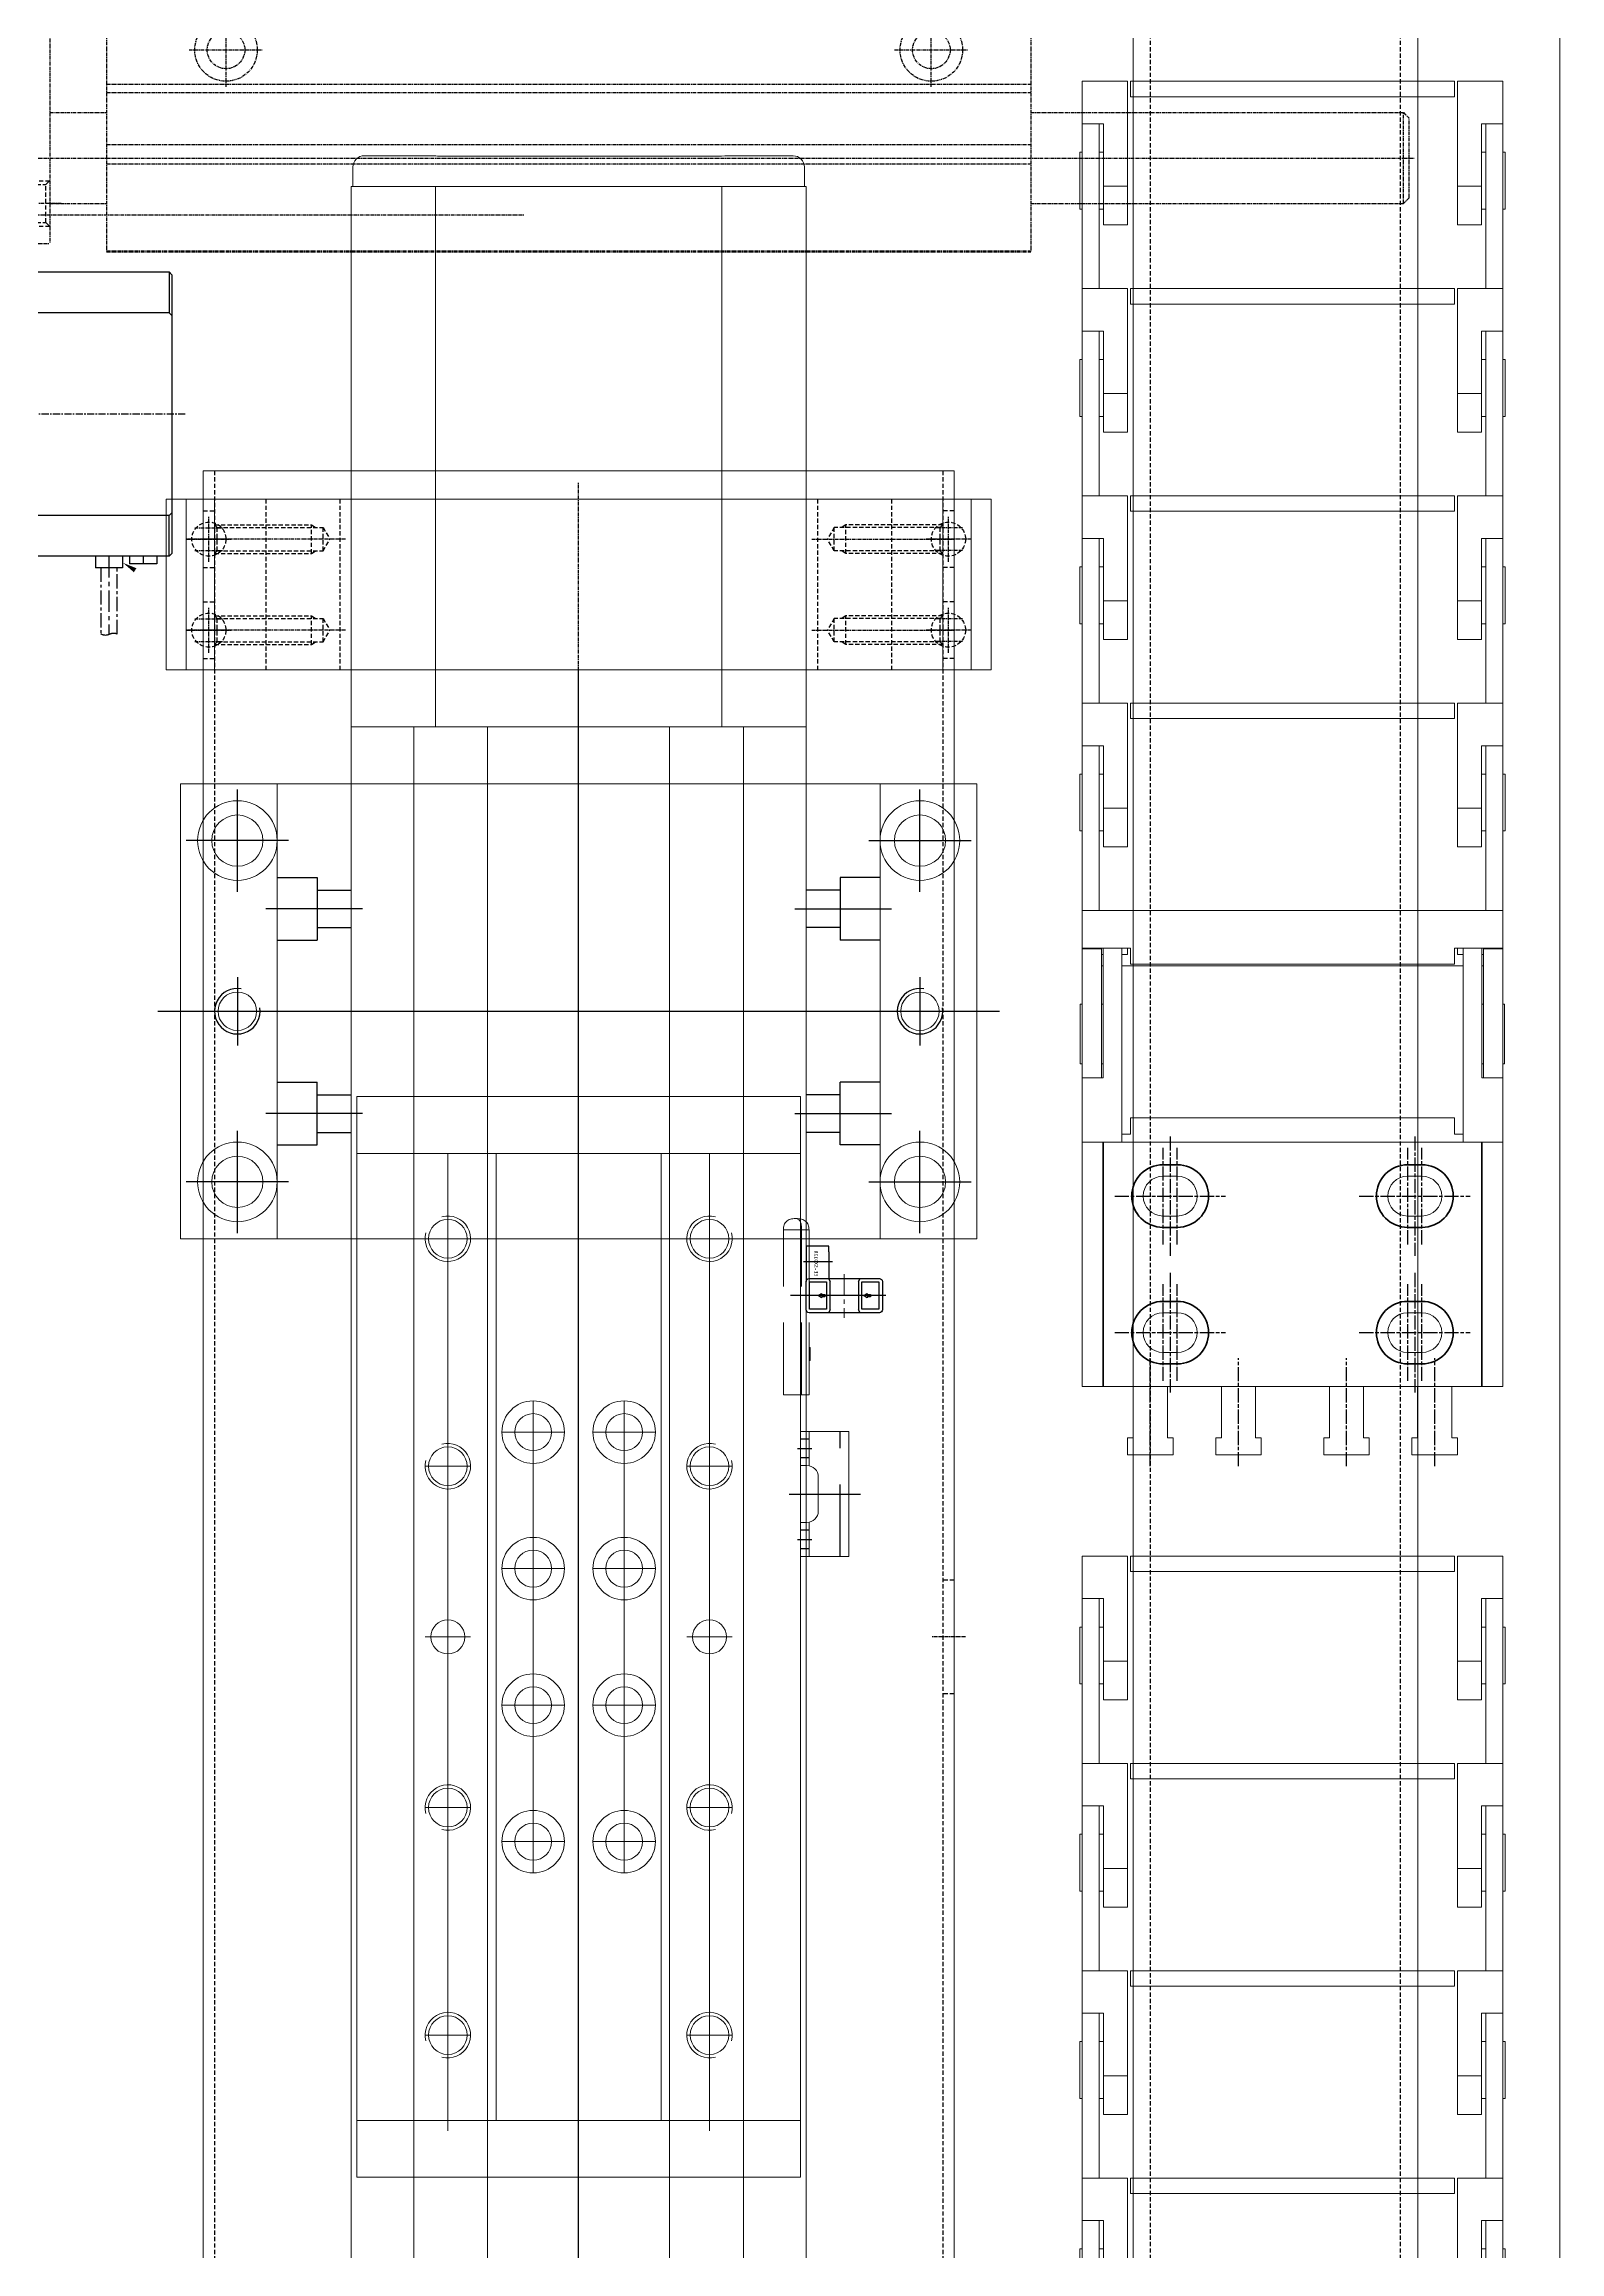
# Model space of a CAD drawing. Header units: millimetres. Extents: x -32759 to 129432, y 390 to 54305.
# Drawn here: x 18475.9 to 18742.4, y 25365 to 25753.2 of the extents above; entities that cross this region are included whole.
import ezdxf

# ---------------------------------------------------------------- set-up
doc = ezdxf.new("R2010")
doc.units = ezdxf.units.MM
for name, pattern in [('CENTER', [2, 1.25, -0.25, 0.25, -0.25]), ('CHAIN', [0.3543, 0.2362, -0.0295, 0.0591, -0.0295]), ('DASHED', [19.05, 12.7, -6.35]), ('HIDDEN', [0.375, 0.25, -0.125])]:
    doc.linetypes.add(name, pattern=pattern)
for name, color, linetype in [('01-CENTER', 1, 'CENTER'), ('1', 20, 'Continuous'), ('2', 2, 'DASHED'), ('4', 102, 'Continuous'), ('CENTER', 1, 'CENTER'), ('CL', 1, 'CENTER'), ('CONTINUOUS', 7, 'Continuous'), ('DIM', 2, 'Continuous'), ('HL', 2, 'HIDDEN')]:
    doc.layers.add(name, color=color, linetype=linetype)
for name, color, linetype, lineweight in [('_BODY', 7, 'Continuous', 13), ('Z_OM_CENTER', 4, 'CENTER', 13), ('Z_OM_OUTLINE', 7, 'Continuous', 30)]:
    doc.layers.add(name, color=color, linetype=linetype, lineweight=lineweight)
doc.styles.add('STYLE1', font='')
doc.styles.get('STYLE1').set_extended_font_data('DotumChe')

# ---------------------------------------------------------------- blocks, each defined once
blk = doc.blocks.new('A$C3030005A')
for p, q in [((0, 74.3), (0, 72.55)), ((0, 74.3), (6.59, 74.3)), ((6.69, 74.3), (6.59, 74.3)), ((6.59, 72.55), (6.59, 74.3)), ((6.69, 74.3), (21.69, 74.3)), ((6.69, 70.9), (6.69, 74.3)), ((16.44, 74.6), (26.94, 74.6)), ((16.44, 74.6), (16.44, 74.3)), ((29.39, 74.3), (21.69, 74.3)), ((26.94, 74.6), (26.94, 74.3)), ((40.69, 74.3), (29.39, 74.3)), ((29.39, 74.3), (29.39, 70.6)), ((83.69, 74.3), (40.69, 74.3)), ((40.69, 74.3), (40.69, 0.3)), ((83.69, 0.3), (83.69, 74.3)), ((0, 2.05), (0, 72.55)), ((6.59, 72.55), (6.59, 65.8)), ((6.59, 70.9), (6.69, 70.9)), ((6.59, 70.6), (21.69, 70.6)), ((21.69, 70.9), (6.69, 70.9)), ((7.69, 70.6), (7.69, 70.9)), ((9.69, 70.6), (9.69, 70.9)), ((16.44, 70.9), (16.44, 70.6)), ((21.69, 70.9), (29.39, 70.9)), ((29.39, 70.6), (21.69, 70.6)), ((26.94, 70.9), (26.94, 70.6)), ((21.69, 67.3), (6.59, 67.3)), ((6.59, 66.3), (7.69, 66.3)), ((7.69, 66.3), (7.69, 67.3)), ((9.69, 7.3), (9.69, 67.3)), ((21.69, 67.3), (40.69, 67.3)), ((39.29, 67.3), (39.29, 65.8)), ((92.69, 66.3), (92.69, 65.3)), ((95.69, 66.3), (92.69, 66.3)), ((95.69, 58.3), (95.69, 66.3)), ((6.59, 65.8), (9.44, 65.8)), ((9.44, 65.8), (9.44, 8.8)), ((39.29, 65.8), (36.44, 65.8)), ((36.44, 65.8), (36.44, 8.8)), ((92.69, 65.3), (83.69, 65.3)), ((46.69, 57.55), (46.69, 60.05)), ((53.69, 60.05), (53.69, 57.55)), ((70.69, 57.55), (70.69, 60.05)), ((77.69, 60.05), (77.69, 57.55)), ((83.69, 59.3), (92.69, 59.3)), ((92.69, 59.3), (92.69, 58.3)), ((92.69, 58.3), (95.69, 58.3)), ((92.69, 50.8), (92.69, 49.8)), ((95.69, 50.8), (92.69, 50.8)), ((95.69, 42.8), (95.69, 50.8)), ((92.69, 49.8), (83.69, 49.8)), ((83.69, 43.8), (92.69, 43.8)), ((92.69, 43.8), (92.69, 42.8)), ((92.69, 42.8), (95.69, 42.8)), ((92.69, 31.8), (92.69, 30.8)), ((95.69, 31.8), (92.69, 31.8)), ((95.69, 23.8), (95.69, 31.8)), ((92.69, 30.8), (83.69, 30.8)), ((83.69, 24.8), (92.69, 24.8)), ((92.69, 24.8), (92.69, 23.8)), ((92.69, 23.8), (95.69, 23.8)), ((46.69, 14.55), (46.69, 17.05)), ((53.69, 17.05), (53.69, 14.55)), ((70.69, 14.55), (70.69, 17.05)), ((77.69, 17.05), (77.69, 14.55)), ((92.69, 16.3), (92.69, 15.3)), ((95.69, 16.3), (92.69, 16.3)), ((95.69, 8.3), (95.69, 16.3)), ((92.69, 15.3), (83.69, 15.3)), ((6.59, 8.8), (9.44, 8.8)), ((6.59, 2.05), (6.59, 8.8)), ((6.59, 8.3), (7.69, 8.3)), ((7.69, 8.3), (7.69, 7.3)), ((39.29, 8.8), (36.44, 8.8)), ((39.29, 7.3), (39.29, 8.8)), ((83.69, 9.3), (92.69, 9.3)), ((92.69, 9.3), (92.69, 8.3)), ((92.69, 8.3), (95.69, 8.3)), ((21.69, 7.3), (6.59, 7.3)), ((21.69, 4), (6.59, 4)), ((7.69, 4), (7.69, 3.7)), ((9.69, 3.7), (9.69, 4)), ((16.44, 4), (16.44, 3.7)), ((21.69, 7.3), (40.69, 7.3)), ((21.69, 4), (29.39, 4)), ((26.94, 4), (26.94, 3.7)), ((29.39, 4), (29.39, 0.3)), ((0, 2.05), (0, 0.3)), ((0, 0.3), (6.59, 0.3)), ((6.59, 3.7), (6.69, 3.7)), ((6.59, 2.05), (6.59, 0.3)), ((6.69, 0.3), (6.59, 0.3)), ((6.69, 3.7), (6.69, 0.3)), ((21.69, 3.7), (6.69, 3.7)), ((6.69, 0.3), (21.69, 0.3)), ((16.44, 0.3), (16.44, 0)), ((21.69, 3.7), (29.39, 3.7)), ((29.39, 0.3), (21.69, 0.3)), ((26.94, 0.3), (26.94, 0)), ((40.69, 0.3), (29.39, 0.3)), ((83.69, 0.3), (40.69, 0.3)), ((16.44, 0), (26.94, 0))]:
    blk.add_line(p, q)
at = {"lineweight": 50}
for p, q in [((40.69, 70.6), (83.69, 70.6)), ((44.69, 60.05), (44.69, 57.55)), ((55.69, 57.55), (55.69, 60.05)), ((68.69, 60.05), (68.69, 57.55)), ((79.69, 57.55), (79.69, 60.05)), ((44.69, 17.05), (44.69, 14.55)), ((55.69, 14.55), (55.69, 17.05)), ((68.69, 17.05), (68.69, 14.55)), ((79.69, 14.55), (79.69, 17.05)), ((40.69, 4), (83.69, 4))]:
    blk.add_line(p, q, dxfattribs=at)
for centre, start, end in [((50.19, 60.05), 0, 180), ((74.19, 60.05), 0, 180), ((50.19, 57.55), 180, 0), ((74.19, 57.55), 180, 0), ((50.19, 17.05), 0, 180), ((74.19, 17.05), 0, 180), ((50.19, 14.55), 180, 0), ((74.19, 14.55), 180, 0)]:
    blk.add_arc(centre, 5.5, start, end, dxfattribs=at)
for centre, start, end in [((50.19, 60.05), 0, 180), ((74.19, 60.05), 0, 180), ((50.19, 57.55), 180, 0), ((74.19, 57.55), 180, 0), ((50.19, 17.05), 0, 180), ((74.19, 17.05), 0, 180), ((50.19, 14.55), 180, 0), ((74.19, 14.55), 180, 0)]:
    blk.add_arc(centre, 3.5, start, end)
at = {"layer": '01-CENTER', "linetype": 'CHAIN', "ltscale": 10.556371}
for p, q in [((50.19, 68.55), (50.19, 49.05)), ((74.19, 68.55), (74.19, 49.05)), ((97.69, 62.3), (78.69, 62.3)), ((39.69, 58.8), (60.69, 58.8)), ((58.69, 60.05), (41.69, 60.05)), ((63.69, 58.8), (84.69, 58.8)), ((82.69, 60.05), (65.69, 60.05)), ((58.69, 57.55), (41.69, 57.55)), ((82.69, 57.55), (65.69, 57.55)), ((97.69, 46.8), (78.69, 46.8)), ((97.69, 27.8), (78.69, 27.8)), ((50.19, 25.55), (50.19, 6.05)), ((74.19, 25.55), (74.19, 6.05)), ((39.69, 15.8), (60.69, 15.8)), ((58.69, 17.05), (41.69, 17.05)), ((63.69, 15.8), (84.69, 15.8)), ((82.69, 17.05), (65.69, 17.05)), ((58.69, 14.55), (41.69, 14.55)), ((82.69, 14.55), (65.69, 14.55)), ((97.69, 12.3), (78.69, 12.3))]:
    blk.add_line(p, q, dxfattribs=at)
blk = doc.blocks.new('A$C5B6D2EAE')
for p, q in [((0, 66.4), (0, 74.4)), ((7.45, 74.4), (0, 74.4)), ((7.45, 70.6), (7.45, 74.4)), ((7.45, 74.4), (17.45, 74.4)), ((12.45, 74.8), (22.45, 74.8)), ((12.45, 74.4), (12.45, 74.8)), ((36.45, 74.4), (17.45, 74.4)), ((22.45, 74.4), (22.45, 74.8)), ((17.45, 71.4), (7.45, 71.4)), ((17.45, 70.6), (7.45, 70.6)), ((12.45, 70.6), (12.45, 71.4)), ((17.45, 71.4), (36.45, 71.4)), ((17.45, 70.6), (18.45, 70.6)), ((25.24, 70.6), (18.45, 70.6)), ((18.45, 66.4), (18.45, 70.6)), ((22.45, 70.6), (22.45, 71.4)), ((25.24, 70.6), (25.24, 66.4)), ((0, 66.4), (17.45, 66.4)), ((18.45, 66.4), (17.45, 66.4)), ((18.45, 66.4), (25.24, 66.4)), ((0, 8.9), (0, 65.9)), ((2.7, 65.9), (0, 65.9)), ((2.7, 8.9), (2.7, 65.9)), ((2.7, 8.9), (0, 8.9)), ((0, 0.4), (0, 8.4)), ((0, 8.4), (17.45, 8.4)), ((18.45, 8.4), (17.45, 8.4)), ((18.45, 8.4), (25.24, 8.4)), ((18.45, 8.4), (18.45, 4.2)), ((25.24, 4.2), (25.24, 8.4)), ((17.45, 4.2), (7.45, 4.2)), ((7.45, 4.2), (7.45, 0.4)), ((12.45, 3.4), (12.45, 4.2)), ((17.45, 4.2), (18.45, 4.2)), ((25.24, 4.2), (18.45, 4.2)), ((22.45, 3.4), (22.45, 4.2)), ((7.45, 0.4), (0, 0.4)), ((17.45, 3.4), (7.45, 3.4)), ((7.45, 0.4), (17.45, 0.4)), ((12.45, 0), (12.45, 0.4)), ((12.45, 0), (22.45, 0)), ((17.45, 3.4), (36.45, 3.4)), ((36.45, 0.4), (17.45, 0.4)), ((22.45, 0), (22.45, 0.4))]:
    blk.add_line(p, q)
blk = doc.blocks.new('98re4t')
at = {"ltscale": 0.5, "xscale": -1}
for name, p in [('A$C5B6D2EAE', (315496.61, 11013.79)), ('A$C5B6D2EAE', (315533.06, 11013.79)), ('A$C5B6D2EAE', (315569.51, 11013.79)), ('A$C5B6D2EAE', (315605.95, 11013.79)), ('A$C3030005A', (315719.45, 11013.89)), ('A$C5B6D2EAE', (315755.9, 11013.79)), ('A$C5B6D2EAE', (315792.35, 11013.79)), ('A$C5B6D2EAE', (315828.8, 11013.79)), ('A$C5B6D2EAE', (315865.25, 11013.79))]:
    blk.add_blockref(name, p, dxfattribs=at)
blk = doc.blocks.new('EE-SX912R-U')
at = {"layer": '1', "color": 2, "ltscale": 3}
blk.add_line((14, 0), (-2.78, 0), dxfattribs=at)
at = {"layer": '1', "color": 2}
blk.add_line((-0.48, -6), (4.62, -6), dxfattribs=at)
at = {"layer": 'Z_OM_CENTER', "color": 2, "ltscale": 3}
blk.add_line((6.7, -3.8), (6.7, 3.9), dxfattribs=at)
at = {"layer": 'Z_OM_OUTLINE', "color": 2}
for p, q in [((0, 2.5), (0, -2.5)), ((12.9, 3), (0.5, 3)), ((0.6, 2.4), (0.6, -2.4)), ((3.6, 2.4), (0.6, 2.4)), ((2.7, 0.4), (2.1, 0)), ((2.1, 0), (2.7, -0.4)), ((2.7, 0.2), (2.7, 0.4)), ((3.3, 0.2), (2.7, 0.2)), ((3.3, -0.2), (3.3, 0.2)), ((3.6, -2.4), (3.6, 2.4)), ((4.2, 2.5), (3.9, 3)), ((4.2, 2.5), (4.2, -2.5)), ((9.5, 3), (9.2, 2.5)), ((9.2, -2.5), (9.2, 2.5)), ((9.8, 2.4), (9.8, -2.4)), ((12.8, 2.4), (9.8, 2.4)), ((10.7, 0.4), (10.1, 0)), ((10.1, 0), (10.7, -0.4)), ((10.7, 0.2), (10.7, 0.4)), ((11.3, 0.2), (10.7, 0.2)), ((11.3, -0.2), (11.3, 0.2)), ((12.8, -2.4), (12.8, 2.4)), ((13.4, -2.5), (13.4, 2.5)), ((0, -7.7), (0, -2.5)), ((0.5, -3), (12.9, -3)), ((0.6, -2.4), (3.6, -2.4)), ((2.7, -0.4), (2.7, -0.2)), ((2.7, -0.2), (3.3, -0.2)), ((3.9, -3), (4.2, -2.5)), ((4, -7.7), (4, -3)), ((9.2, -2.5), (9.5, -3)), ((9.8, -2.4), (12.8, -2.4)), ((10.7, -0.2), (11.3, -0.2)), ((10.7, -0.4), (10.7, -0.2)), ((0, -8.7), (0, -7.7)), ((4, -7.7), (4, -8.7)), ((4, -8.7), (0, -8.7))]:
    blk.add_line(p, q, dxfattribs=at)
for centre, start, end in [((0.5, 2.5), 90, 180), ((12.9, 2.5), 0, 90), ((0.5, -2.5), 180, 270), ((12.9, -2.5), 270, 0)]:
    blk.add_arc(centre, 0.5, start, end, dxfattribs=at)
at = {"color": 2, "style": 'STYLE1'}
blk.add_text('EE-SX912R', height=0.64, rotation=270, dxfattribs=at).set_placement((1.42, -3.4))
blk = doc.blocks.new('A$C363838E8')
at = {"layer": '2', "lineweight": 15}
for p, q in [((0, 4.7), (29, 4.7)), ((0, 4.7), (0, 1.5)), ((29, 4.7), (29, 1.5)), ((0, 1.5), (29, 1.5)), ((0, 1.5), (0, 0.2)), ((0, 0.2), (29, 0.2)), ((6.05, 0), (6.05, 0.2)), ((6.05, 0), (6.95, 0)), ((6.95, 0), (6.95, 0.2)), ((6.95, 0), (7.45, 0)), ((7.45, 0), (7.45, 0.2)), ((7.45, 0), (8.35, 0)), ((8.35, 0.2), (8.35, 0)), ((29, 1.5), (29, 0.2))]:
    blk.add_line(p, q, dxfattribs=at)
for points in [[(29, 4.7), (30.33, 4.7), (31, 3.98), (31, 2.54)], [(29, 1.5), (30.33, 1.5), (31, 1.85), (31, 2.54)], [(29, 0.2), (30.33, 0.2), (31, 0.98), (31, 2.54)]]:
    blk.add_open_spline(points, degree=3, dxfattribs=at)
blk = doc.blocks.new('r6yuttu')
at = {"color": 1, "ltscale": 0.5}
for p, q in [((315237.53, 17841.8), (315237.53, 17763.8)), ((315247.53, 17841.8), (315237.53, 17841.8)), ((315247.53, 17840.8), (315247.53, 17841.8)), ((315247.53, 17841.8), (315417.53, 17841.8)), ((315247.53, 17841.8), (315417.53, 17841.8)), ((315247.53, 17841.8), (315247.53, 17841.8)), ((315247.53, 17818.3), (315247.53, 17840.8)), ((315417.53, 17840.8), (315417.53, 17841.8)), ((315417.53, 17841.8), (315417.53, 17841.8)), ((315417.53, 17841.8), (315427.53, 17841.8)), ((315417.53, 17818.3), (315417.53, 17840.8)), ((315427.53, 17841.8), (315427.53, 17763.8)), ((315262.53, 17829.8), (315262.53, 17821.8)), ((315302.53, 17829.8), (315302.53, 17821.8)), ((315332.53, 17821.8), (315332.53, 17829.8)), ((315362.53, 17829.8), (315362.53, 17821.8)), ((315402.53, 17829.8), (315402.53, 17821.8)), ((315245.72, 17825.8), (315260.85, 17825.8)), ((315417.53, 17825.8), (315247.53, 17825.8)), ((315265.93, 17825.8), (315265.93, 17825.8)), ((315299.13, 17825.8), (315299.13, 17825.8)), ((315305.93, 17825.8), (315305.93, 17825.8)), ((315329.53, 17825.8), (315329.53, 17825.8)), ((315335.53, 17825.8), (315335.53, 17825.8)), ((315359.13, 17825.8), (315359.13, 17825.8)), ((315365.93, 17825.8), (315365.93, 17825.8)), ((315399.13, 17825.8), (315399.13, 17825.8)), ((315247.53, 17817.3), (315247.53, 17818.3)), ((315247.53, 17817.3), (315417.53, 17817.3)), ((315247.53, 17817.3), (315247.53, 17788.3)), ((315296.53, 17805.3), (315296.53, 17816.3)), ((315320.53, 17805.3), (315320.53, 17816.3)), ((315344.53, 17805.3), (315344.53, 17816.3)), ((315368.53, 17805.3), (315368.53, 17816.3)), ((315417.53, 17817.3), (315417.53, 17818.3)), ((315417.53, 17817.3), (315417.53, 17788.3)), ((315374.03, 17810.8), (315291.03, 17810.8)), ((315363.03, 17810.8), (315363.03, 17810.8)), ((315365.23, 17810.8), (315365.23, 17810.8)), ((315371.83, 17810.8), (315371.83, 17810.8)), ((315374.03, 17810.8), (315374.03, 17810.8)), ((315296.53, 17800.3), (315296.53, 17789.3)), ((315320.53, 17800.3), (315320.53, 17789.3)), ((315331.03, 17802.8), (315331.03, 17802.8)), ((315334.03, 17802.8), (315334.03, 17802.8)), ((315344.53, 17800.3), (315344.53, 17789.3)), ((315368.53, 17800.3), (315368.53, 17789.3)), ((315374.03, 17794.8), (315291.03, 17794.8)), ((315363.03, 17794.8), (315363.03, 17794.8)), ((315365.23, 17794.8), (315365.23, 17794.8)), ((315371.83, 17794.8), (315371.83, 17794.8)), ((315247.53, 17787.3), (315247.53, 17788.3)), ((315247.53, 17788.3), (315417.53, 17788.3)), ((315417.53, 17787.3), (315417.53, 17788.3)), ((315247.53, 17764.8), (315247.53, 17787.3)), ((315417.53, 17764.8), (315417.53, 17787.3)), ((315262.53, 17775.8), (315262.53, 17783.8)), ((315302.53, 17775.8), (315302.53, 17783.8)), ((315332.53, 17775.8), (315332.53, 17783.8)), ((315362.53, 17775.8), (315362.53, 17783.8)), ((315402.53, 17775.8), (315402.53, 17783.8)), ((315245.72, 17779.8), (315260.85, 17779.8)), ((315417.53, 17779.8), (315247.53, 17779.8)), ((315265.93, 17779.8), (315265.93, 17779.8)), ((315299.13, 17779.8), (315299.13, 17779.8)), ((315305.93, 17779.8), (315305.93, 17779.8)), ((315359.13, 17779.8), (315359.13, 17779.8)), ((315365.93, 17779.8), (315365.93, 17779.8)), ((315399.13, 17779.8), (315399.13, 17779.8)), ((315237.53, 17763.8), (315247.53, 17763.8)), ((315247.53, 17763.8), (315247.53, 17764.8)), ((315247.53, 17763.8), (315417.53, 17763.8)), ((315247.53, 17763.8), (315417.53, 17763.8)), ((315331.03, 17763.8), (315331.03, 17763.8)), ((315334.03, 17763.8), (315334.03, 17763.8)), ((315417.53, 17763.8), (315417.53, 17764.8)), ((315427.53, 17763.8), (315417.53, 17763.8))]:
    blk.add_line(p, q, dxfattribs=at)
at = {"color": 1, "ltscale": 0.5, "flags": 128}
for points in [[(315329.53, 17763.8), (315329.76, 17763.8), (315330.41, 17763.8), (315331.38, 17763.8), (315332.53, 17763.8), (315333.68, 17763.8), (315334.65, 17763.8), (315335.3, 17763.8), (315335.53, 17763.8), (315335.3, 17763.8), (315334.65, 17763.8), (315333.68, 17763.8), (315332.53, 17763.8), (315331.38, 17763.8), (315330.41, 17763.8), (315329.76, 17763.8), (315329.53, 17763.8)], [(315332.53, 17763.8), (315331.95, 17763.8), (315331.41, 17763.8), (315330.92, 17763.8), (315330.52, 17763.8), (315330.23, 17763.8), (315330.07, 17763.8), (315330.03, 17763.8), (315330.13, 17763.8), (315330.36, 17763.8), (315330.71, 17763.8), (315331.15, 17763.8), (315331.67, 17763.8), (315332.24, 17763.8), (315332.82, 17763.8), (315333.38, 17763.8), (315333.9, 17763.8), (315334.35, 17763.8), (315334.69, 17763.8), (315334.92, 17763.8), (315335.02, 17763.8), (315334.99, 17763.8), (315334.82, 17763.8), (315334.53, 17763.8), (315334.14, 17763.8), (315333.65, 17763.8), (315333.1, 17763.8), (315332.53, 17763.8)], [(315332.53, 17763.8), (315332.79, 17763.8), (315333.04, 17763.8), (315333.28, 17763.8), (315333.49, 17763.8), (315333.68, 17763.8), (315333.83, 17763.8), (315333.94, 17763.8), (315334.01, 17763.8), (315334.03, 17763.8), (315334.01, 17763.8), (315333.94, 17763.8), (315333.83, 17763.8), (315333.68, 17763.8), (315333.49, 17763.8), (315333.28, 17763.8), (315333.04, 17763.8), (315332.79, 17763.8), (315332.53, 17763.8), (315332.27, 17763.8), (315332.02, 17763.8), (315331.78, 17763.8), (315331.56, 17763.8), (315331.38, 17763.8), (315331.23, 17763.8), (315331.12, 17763.8), (315331.05, 17763.8), (315331.03, 17763.8), (315331.05, 17763.8), (315331.12, 17763.8), (315331.23, 17763.8), (315331.38, 17763.8), (315331.56, 17763.8), (315331.78, 17763.8), (315332.02, 17763.8), (315332.27, 17763.8), (315332.53, 17763.8)], [(315332.53, 17763.8), (315332.09, 17763.8), (315331.68, 17763.8), (315331.36, 17763.8), (315331.13, 17763.8), (315331.03, 17763.8), (315331.07, 17763.8), (315331.23, 17763.8), (315331.51, 17763.8), (315331.88, 17763.8), (315332.3, 17763.8), (315332.75, 17763.8), (315333.18, 17763.8), (315333.55, 17763.8), (315333.83, 17763.8), (315333.99, 17763.8), (315334.02, 17763.8), (315333.92, 17763.8), (315333.7, 17763.8), (315333.37, 17763.8), (315332.97, 17763.8), (315332.53, 17763.8)]]:
    blk.add_lwpolyline(points, dxfattribs=at)
at = {"color": 1, "ltscale": 0.5}
for centre, radius in [((315262.53, 17825.8), 3.4), ((315302.53, 17825.8), 3.4), ((315332.53, 17825.8), 3), ((315362.53, 17825.8), 3.4), ((315402.53, 17825.8), 3.4), ((315296.53, 17810.8), 5.5), ((315320.53, 17810.8), 5.5), ((315344.53, 17810.8), 5.5), ((315368.53, 17810.8), 5.5), ((315296.53, 17810.8), 3.25), ((315320.53, 17810.8), 3.25), ((315344.53, 17810.8), 3.25), ((315368.53, 17810.8), 3.25), ((315296.53, 17794.8), 5.5), ((315320.53, 17794.8), 5.5), ((315344.53, 17794.8), 5.5), ((315368.53, 17794.8), 5.5), ((315296.53, 17794.8), 3.25), ((315320.53, 17794.8), 3.25), ((315344.53, 17794.8), 3.25), ((315368.53, 17794.8), 3.25), ((315262.53, 17779.8), 3.4), ((315302.53, 17779.8), 3.4), ((315332.53, 17779.8), 3), ((315362.53, 17779.8), 3.4), ((315402.53, 17779.8), 3.4)]:
    blk.add_circle(centre, radius, dxfattribs=at)
for centre, radius, start, end in [((315262.53, 17825.8), 4, 165, 105), ((315302.53, 17825.8), 4, 165, 105), ((315362.53, 17825.8), 4, 75, 15), ((315402.53, 17825.8), 4, 75, 15), ((315296.53, 17810.8), 5.5, 180, 0), ((315320.53, 17810.8), 5.5, 180, 0), ((315344.53, 17810.8), 5.5, 180, 0), ((315368.53, 17810.8), 5.5, 180, 0), ((315296.53, 17794.8), 5.5, 0, 180), ((315320.53, 17794.8), 5.5, 0, 180), ((315344.53, 17794.8), 5.5, 0, 180), ((315368.53, 17794.8), 5.5, 0, 180), ((315262.53, 17779.8), 4, 255, 195), ((315302.53, 17779.8), 4, 255, 195), ((315362.53, 17779.8), 4, 345, 285), ((315402.53, 17779.8), 4, 345, 285)]:
    blk.add_arc(centre, radius, start, end, dxfattribs=at)
at = {"color": 1, "ltscale": 0.5, "extrusion": (0, 0, -1), "xscale": -1, "zscale": -1}
blk.add_blockref('A$C363838E8', (-315375.08, 17762.1), dxfattribs=at)
blk = doc.blocks.new('A$C4E767F57')
for p, q in [((6, 10.57), (0, 10.57)), ((0, 10.57), (0, 2.07)), ((6, 9.07), (0, 9.07)), ((6, 10.57), (6, 9.45)), ((22, 10.57), (16, 10.57)), ((16, 10.57), (16, 9.45)), ((22, 9.07), (16, 9.07)), ((22, 2.07), (22, 10.57)), ((8, 7.45), (11, 7.45)), ((14, 7.45), (11, 7.45)), ((0, 2.07), (22, 2.07))]:
    blk.add_line(p, q)
for centre, start, end in [((8, 9.45), 180, 270), ((14, 9.45), 270, 0)]:
    blk.add_arc(centre, 2, start, end)
at = {"layer": '1'}
for p, q in [((11, 12.57), (11, 0)), ((3, 11.07), (3, 8.57)), ((19, 11.07), (19, 8.57))]:
    blk.add_line(p, q, dxfattribs=at)
at = {"layer": '2'}
for p, q in [((1.35, 9.07), (1.35, 10.57)), ((4.65, 9.07), (4.65, 10.57)), ((17.35, 9.07), (17.35, 10.57)), ((20.65, 9.07), (20.65, 10.57)), ((0, 3.57), (22, 3.57))]:
    blk.add_line(p, q, dxfattribs=at)
blk = doc.blocks.new('A$C47CB2BA3')
at = {"color": 150}
for p, q in [((4, 80), (4, 0)), ((144, 80), (4, 80)), ((21, 80), (21, 0)), ((34, 80), (34, 0)), ((114, 80), (114, 0)), ((127, 80), (127, 0)), ((144, 80), (144, 0)), ((144, 0), (4, 0))]:
    blk.add_line(p, q, dxfattribs=at)
for centre, radius in [((14, 70), 7), ((14, 70), 4.5), ((134, 70), 7), ((134, 70), 4.5), ((14, 40), 3.38), ((134, 40), 3.38), ((14, 10), 7), ((134, 10), 7), ((14, 10), 4.5), ((134, 10), 4.5)]:
    blk.add_circle(centre, radius, dxfattribs=at)
at = {"layer": '1'}
for p, q in [((14, 79), (14, 61)), ((74, 80), (74, 0)), ((134, 79), (134, 61)), ((23, 70), (5, 70)), ((125, 70), (143, 70)), ((36, 58), (19, 58)), ((36, 58), (19, 58)), ((112, 58), (129, 58)), ((112, 58), (129, 58)), ((14, 34), (14, 46)), ((134, 34), (134, 46)), ((148, 40), (0, 40)), ((36, 22), (19, 22)), ((36, 22), (19, 22)), ((112, 22), (129, 22)), ((112, 22), (129, 22)), ((14, 19), (14, 1)), ((134, 19), (134, 1)), ((23, 10), (5, 10)), ((125, 10), (143, 10))]:
    blk.add_line(p, q, dxfattribs=at)
at = {"layer": '2'}
for p, q in [((21, 63.5), (28, 63.5)), ((28, 63.5), (28, 52.5)), ((120, 63.5), (120, 52.5)), ((127, 63.5), (120, 63.5)), ((28, 61.3), (34, 61.3)), ((120, 61.3), (114, 61.3)), ((28, 54.7), (34, 54.7)), ((120, 54.7), (114, 54.7)), ((21, 52.5), (28, 52.5)), ((127, 52.5), (120, 52.5)), ((21, 27.5), (28, 27.5)), ((28, 16.5), (28, 27.5)), ((120, 16.5), (120, 27.5)), ((127, 27.5), (120, 27.5)), ((28, 25.3), (34, 25.3)), ((120, 25.3), (114, 25.3)), ((21, 16.5), (28, 16.5)), ((28, 18.7), (34, 18.7)), ((120, 18.7), (114, 18.7)), ((127, 16.5), (120, 16.5))]:
    blk.add_line(p, q, dxfattribs=at)
at = {"layer": '4'}
for centre in [(14, 40), (134, 40)]:
    blk.add_arc(centre, 4, 260.2685, 188.8135, dxfattribs=at)
blk = doc.blocks.new('7te')
at = {"layer": 'CL', "ltscale": 0.5}
blk.add_line((306747.22, 27614.34), (306731.22, 27614.34), dxfattribs=at)
at = {"layer": 'HL', "ltscale": 3}
for p, q in [((306733.22, 27616.84), (306733.65, 27616.4)), ((306733.22, 27616.84), (306745.22, 27616.84)), ((306733.65, 27616.4), (306733.65, 27612.27)), ((306733.65, 27616.4), (306744.79, 27616.4)), ((306744.79, 27616.4), (306745.22, 27616.84)), ((306744.79, 27616.4), (306744.79, 27612.27)), ((306733.22, 27611.84), (306733.65, 27612.27)), ((306733.22, 27611.84), (306745.22, 27611.84)), ((306733.65, 27612.27), (306744.79, 27612.27)), ((306744.79, 27612.27), (306745.22, 27611.84))]:
    blk.add_line(p, q, dxfattribs=at)
blk = doc.blocks.new('78r5y')
at = {"color": 1, "linetype": 'CENTER'}
blk.add_line((306368.12, 28064.67), (306380.12, 28064.67), dxfattribs=at)
at = {"layer": 'CONTINUOUS', "color": 1, "linetype": 'CENTER'}
for p, q in [((306368.12, 28087.67), (306380.12, 28087.67)), ((306368.12, 28058.67), (306368.12, 28087.67)), ((306380.12, 28058.67), (306380.12, 28087.67)), ((306368.12, 28082.67), (306380.12, 28082.67))]:
    blk.add_line(p, q, dxfattribs=at)
for p in [(-365.1, 468.34), (-365.1, 450.34)]:
    blk.add_blockref('7te', p)
blk = doc.blocks.new('7re5')
blk.add_line((306439.2, 28087.57), (306439.2, 28087.57))
at = {"layer": 'CONTINUOUS', "color": 7}
for p, q in [((306442.12, 28087.67), (306430.12, 28087.67)), ((306430.12, 28058.67), (306430.12, 28087.67)), ((306442.12, 28058.67), (306442.12, 28087.67))]:
    blk.add_line(p, q, dxfattribs=at)
at = {"layer": 'CONTINUOUS', "color": 1, "linetype": 'CENTER'}
for p, q in [((306430.12, 28082.67), (306442.12, 28082.67)), ((306430.12, 28064.67), (306442.12, 28064.67))]:
    blk.add_line(p, q, dxfattribs=at)
for p in [(-303.1, 468.34), (-303.1, 450.34)]:
    blk.add_blockref('7te', p)
blk = doc.blocks.new('rwer')
at = {"color": 1, "linetype": 'CENTER'}
for p, q in [((306648.2, 28028.14), (306648.2, 28035.23)), ((306688.2, 28028.14), (306688.2, 28035.23)), ((306644.74, 28031.67), (306651.72, 28031.67)), ((306691.67, 28031.67), (306684.69, 28031.67)), ((306648.2, 27996.14), (306648.2, 28003.23)), ((306688.2, 27996.14), (306688.2, 28003.23)), ((306644.74, 27999.67), (306651.72, 27999.67)), ((306691.67, 27999.67), (306684.69, 27999.67))]:
    blk.add_line(p, q, dxfattribs=at)
at = {"color": 4, "linetype": 'Continuous'}
for p, q in [((306693.2, 27982.68), (306695.2, 27982.68)), ((306695.2, 27977.88), (306695.2, 27982.68)), ((306693.2, 27977.88), (306695.2, 27977.88)), ((306693.2, 27976.68), (306694.5, 27976.68)), ((306694.5, 27971.88), (306694.5, 27976.68)), ((306693.2, 27971.88), (306694.5, 27971.88)), ((306693.2, 27961.14), (306695.2, 27961.14)), ((306695.2, 27956.34), (306695.2, 27961.14)), ((306693.2, 27956.34), (306695.2, 27956.34)), ((306693.2, 27955.14), (306694.5, 27955.14)), ((306694.5, 27950.34), (306694.5, 27955.14)), ((306693.2, 27950.34), (306694.5, 27950.34))]:
    blk.add_line(p, q, dxfattribs=at)
at = {"color": 7, "linetype": 'Continuous'}
blk.add_lwpolyline([(306724.2, 28003.67), (306709.2, 28003.67), (306709.2, 28005.67), (306668.2, 28005.67), (306627.2, 28005.67), (306627.2, 28003.67), (306612.2, 28003.67), (306611.2, 28004.67), (306611.2, 28054.67), (306611.2, 28055.67), (306612.2, 28056.67), (306724.2, 28056.67), (306725.2, 28055.67), (306725.2, 28054.67), (306725.2, 28004.67)], close=True, dxfattribs=at)
at = {"color": 4, "ltscale": 2}
for points in [[(306695.2, 27981.73), (306706.85, 27981.73, -0.292983), (306706.85, 27980.07, 0.249483), (306706.85, 27978.83), (306695.2, 27978.83)], [(306695.2, 27960.19), (306706.85, 27960.19, -0.292983), (306706.85, 27958.53, 0.249483), (306706.85, 27957.29), (306695.2, 27957.29)]]:
    blk.add_lwpolyline(points, format="xyb", dxfattribs=at)
for centre in [(306648.2, 28031.67), (306688.2, 28031.67), (306648.2, 27999.67), (306688.18, 27999.67)]:
    blk.add_circle(centre, 1.8)
at = {"color": 3}
for centre, start, end in [((306648.2, 28031.67), 270, 180), ((306688.2, 28031.67), 0, 270), ((306648.2, 27999.67), 270, 180), ((306688.2, 27999.67), 0, 270)]:
    blk.add_arc(centre, 3, start, end, dxfattribs=at)
at = {"layer": 'CENTER', "color": 1, "linetype": 'CENTER', "lineweight": 25, "ltscale": 3}
for p, q in [((306693.2, 27980.28), (306706.99, 27980.28)), ((306693.2, 27974.28), (306694.5, 27974.28)), ((306693.2, 27958.74), (306706.99, 27958.74)), ((306693.2, 27952.74), (306694.5, 27952.74))]:
    blk.add_line(p, q, dxfattribs=at)
at = {"layer": 'CONTINUOUS', "color": 1, "linetype": 'CENTER'}
for p, q in [((306668.2, 27945.34), (306668.2, 28063.17)), ((306651.2, 28016.67), (306651.2, 28026.67)), ((306685.2, 28016.67), (306685.2, 28026.67)), ((306646.2, 28021.67), (306656.2, 28021.67)), ((306680.2, 28021.67), (306690.2, 28021.67))]:
    blk.add_line(p, q, dxfattribs=at)
at = {"layer": 'CONTINUOUS', "color": 7}
for p, q in [((306611.2, 28054.67), (306627.2, 28054.67)), ((306627.2, 28054.67), (306611.2, 28054.67)), ((306627.2, 28005.67), (306627.2, 28056.67)), ((306628.37, 28056.67), (306628.37, 28036.67)), ((306708.04, 28056.67), (306708.04, 28036.67)), ((306709.2, 28005.67), (306709.2, 28056.67)), ((306709.2, 28054.67), (306725.2, 28054.67)), ((306709.2, 28054.67), (306725.2, 28054.67)), ((306628.37, 28036.67), (306668.2, 28036.67)), ((306628.96, 28036.67), (306628.96, 28026.67)), ((306708.04, 28036.67), (306668.2, 28036.67)), ((306707.45, 28036.67), (306707.45, 28026.67)), ((306628.37, 28026.67), (306628.37, 28005.67)), ((306628.37, 28026.67), (306647.89, 28026.67)), ((306681.89, 28026.67), (306668.2, 28026.67)), ((306708.04, 28026.67), (306688.52, 28026.67)), ((306708.04, 28026.67), (306708.04, 28005.67)), ((306644.12, 27993.67), (306644.12, 28005.67)), ((306692.29, 27993.67), (306692.29, 28005.67)), ((306650.37, 27948.17), (306650.37, 27993.67)), ((306686.03, 27948.17), (306686.03, 27993.67))]:
    blk.add_line(p, q, dxfattribs=at)
at = {"layer": 'CONTINUOUS', "color": 3}
blk.add_line((306654.52, 28026.67), (306668.2, 28026.67), dxfattribs=at)
at = {"layer": 'CONTINUOUS', "color": 9}
for p, q in [((306643.2, 27948.17), (306650.37, 27948.17)), ((306650.37, 27948.17), (306650.87, 27947.67)), ((306686.03, 27948.17), (306685.53, 27947.67)), ((306693.2, 27948.17), (306686.03, 27948.17))]:
    blk.add_line(p, q, dxfattribs=at)
at = {"layer": 'CONTINUOUS', "color": 7}
for points in [[(306621.05, 28056.67), (306621.05, 28057.28, 0.121394), (306619.57, 28058.32), (306616.83, 28058.32, 0.121394), (306615.35, 28057.28), (306615.35, 28056.67)], [(306636.05, 28056.67), (306636.05, 28057.28, 0.121394), (306634.57, 28058.32), (306631.83, 28058.32, 0.121394), (306630.35, 28057.28), (306630.35, 28056.67)], [(306671.05, 28056.67), (306671.05, 28057.28, 0.121394), (306669.57, 28058.32), (306666.83, 28058.32, 0.121394), (306665.35, 28057.28), (306665.35, 28056.67)], [(306700.35, 28056.67), (306700.35, 28057.28, -0.121394), (306701.83, 28058.32), (306704.57, 28058.32, -0.121394), (306706.05, 28057.28), (306706.05, 28056.67)], [(306721.05, 28056.67), (306721.05, 28057.28, 0.121394), (306719.57, 28058.32), (306716.83, 28058.32, 0.121394), (306715.35, 28057.28), (306715.35, 28056.67)]]:
    blk.add_lwpolyline(points, format="xyb", dxfattribs=at)
for points in [[(306667.55, 28058.32), (306667.2, 28058.67), (306625.2, 28058.67), (306624.2, 28057.67), (306624.2, 28056.67)], [(306668.85, 28058.32), (306669.2, 28058.67), (306711.2, 28058.67), (306712.2, 28057.67), (306712.2, 28056.67)], [(306634.2, 28005.67), (306634.2, 27993.67), (306702.2, 27993.67), (306702.2, 28005.67)], [(306643.2, 27993.67), (306643.2, 27948.17), (306643.7, 27947.67), (306692.7, 27947.67), (306693.2, 27948.17), (306693.2, 27993.67)]]:
    blk.add_lwpolyline(points, dxfattribs=at)
at = {"layer": 'CONTINUOUS', "color": 3}
for points in [[(306651.2, 28018.94), (306653.57, 28020.31), (306653.57, 28023.04), (306651.2, 28024.41), (306648.83, 28023.04), (306648.83, 28020.31)], [(306685.2, 28024.41), (306682.83, 28023.04), (306682.83, 28020.31), (306685.2, 28018.94), (306687.57, 28020.31), (306687.57, 28023.04)]]:
    blk.add_lwpolyline(points, close=True, dxfattribs=at)
for centre in [(306651.2, 28021.67), (306685.2, 28021.67)]:
    blk.add_circle(centre, 6, dxfattribs=at)
at = {"layer": 'CONTINUOUS', "color": 7}
for centre in [(306651.2, 28021.67), (306685.2, 28021.67)]:
    blk.add_circle(centre, 5, dxfattribs=at)
at = {"layer": 'DIM', "linetype": 'Continuous'}
blk.add_solid([(306696, 27954.36), (306695.29, 27953.93), (306694.35, 27956.28)], dxfattribs=at)
for name, p in [('78r5y', (263.08, 0)), ('7re5', (213.08, 0)), ('7re5', (251.08, 0)), ('78r5y', (325.08, 0))]:
    blk.add_blockref(name, p)
blk = doc.blocks.new('guiyyt')
at = {"layer": 'CL', "ltscale": 0.5}
blk.add_line((314224.85, 27132), (314224.85, 26879), dxfattribs=at)
at = {"layer": 'CL', "ltscale": 0.5, "extrusion": (0, 0, -1), "zscale": -1}
blk.add_blockref('rwer', (-620858.03, -1006.67), dxfattribs=at)
blk = doc.blocks.new('5rtyy')
at = {"layer": 'CL', "ltscale": 0.5}
blk.add_line((305808.39, 12182.6), (305792.39, 12182.6), dxfattribs=at)
at = {"layer": 'HL', "ltscale": 3}
for p, q in [((305794.39, 12186.6), (305795.06, 12185.92)), ((305794.39, 12186.6), (305806.39, 12186.6)), ((305795.06, 12185.92), (305795.06, 12179.27)), ((305795.06, 12185.92), (305805.71, 12185.92)), ((305805.71, 12185.92), (305806.39, 12186.6)), ((305805.71, 12185.92), (305805.71, 12179.27)), ((305794.39, 12178.6), (305795.06, 12179.27)), ((305794.39, 12178.6), (305806.39, 12178.6)), ((305795.06, 12179.27), (305805.71, 12179.27)), ((305805.71, 12179.27), (305806.39, 12178.6))]:
    blk.add_line(p, q, dxfattribs=at)
blk = doc.blocks.new('uyyu')
at = {"linetype": 'Continuous', "lineweight": 15}
for p, q in [((314229.85, 26861), (314229.85, 26941)), ((314229.85, 26861), (314229.85, 26941)), ((314229.85, 26938), (314229.85, 26940.7)), ((314231.71, 26940.7), (314229.85, 26940.7)), ((314229.85, 26926.18), (314229.85, 26938)), ((314235.25, 26938.7), (314235.25, 26930.69)), ((314229.85, 26925.06), (314229.85, 26926.18)), ((314229.85, 26876.94), (314229.85, 26925.06)), ((314235.2, 26879), (314235.2, 26923)), ((314229.85, 26875.83), (314229.85, 26876.94)), ((314229.85, 26864), (314229.85, 26875.83)), ((314235.25, 26871), (314235.25, 26871.32)), ((314235.25, 26871.07), (314235.25, 26863.3)), ((314229.85, 26861.3), (314229.85, 26864)), ((314231.71, 26861.3), (314229.85, 26861.3))]:
    blk.add_line(p, q, dxfattribs=at)
for centre, start, end in [((314233.25, 26938.7), 359.9159, 90.0002), ((314233.25, 26863.3), 269.9998, 359.9163)]:
    blk.add_arc(centre, 2, start, end, dxfattribs=at)
for points, knots in [([(314233.23, 26940.7), (314233.24, 26940.7), (314233.29, 26940.7), (314233.07, 26940.7), (314232.6, 26940.7), (314232.01, 26940.7), (314231.71, 26940.7)], [0, 0, 0, 0, 0.051999, 0.368001, 0.684, 1, 1, 1, 1]), ([(314235.2, 26923), (314235.2, 26923.43), (314235.2, 26923.86), (314235.2, 26924.71), (314235.2, 26925.13), (314235.21, 26925.94), (314235.21, 26926.34), (314235.21, 26927.09), (314235.22, 26927.46), (314235.23, 26928.5), (314235.23, 26929.09), (314235.24, 26929.83), (314235.24, 26930.05), (314235.25, 26930.42), (314235.25, 26930.57), (314235.25, 26930.69)], [0, 0, 0, 0, 0.125, 0.125, 0.25, 0.25, 0.375, 0.375, 0.5, 0.5, 0.75, 0.75, 0.875, 0.875, 1, 1, 1, 1]), ([(314235.25, 26871.32), (314235.25, 26871.44), (314235.25, 26871.59), (314235.24, 26871.96), (314235.24, 26872.18), (314235.24, 26872.67), (314235.23, 26872.94), (314235.23, 26873.53), (314235.22, 26873.86), (314235.21, 26874.9), (314235.21, 26875.65), (314235.2, 26877.29), (314235.2, 26878.14), (314235.2, 26879)], [0, 0, 0, 0, 0.125, 0.125, 0.25, 0.25, 0.375, 0.375, 0.5, 0.5, 0.75, 0.75, 1, 1, 1, 1]), ([(314235.25, 26871.32), (314235.25, 26871.21), (314235.25, 26871.13), (314235.25, 26871.03), (314235.25, 26871), (314235.25, 26871)], [0, 0, 0, 0, 0.5, 0.5, 1, 1, 1, 1]), ([(314231.71, 26861.3), (314232.01, 26861.3), (314232.6, 26861.3), (314233.07, 26861.3), (314233.29, 26861.3), (314233.24, 26861.3), (314233.23, 26861.3)], [0, 0, 0, 0, 0.315889, 0.631999, 0.947889, 1, 1, 1, 1])]:
    blk.add_open_spline(points, degree=3, knots=knots, dxfattribs=at)
blk.add_open_spline([(314235.25, 26871), (314235.25, 26871), (314235.25, 26871), (314235.25, 26871)], degree=3, dxfattribs=at)
at = {"layer": 'CL', "ltscale": 0.5}
for p, q in [((314234.85, 27007), (314234.85, 26754)), ((314219.85, 27006), (314219.85, 26994)), ((314329.85, 26994), (314219.85, 26994)), ((314226.85, 26994), (314226.85, 26984)), ((314242.85, 26994), (314242.85, 26984)), ((314218.35, 26984), (314218.35, 26821.5)), ((314331.35, 26984), (314218.35, 26984)), ((314218.55, 26984), (314218.55, 26821.5)), ((314233.85, 26984), (314233.85, 26821.5)), ((314237.26, 26984), (314237.26, 26821.5)), ((314246.35, 26984), (314246.35, 26821.5)), ((314247.85, 26984), (314247.85, 26821.5)), ((314253.85, 26969.5), (314253.85, 26956.5)), ((314247.35, 26963), (314260.35, 26963)), ((314253.85, 26845.5), (314253.85, 26832.5)), ((314247.35, 26839), (314260.35, 26839)), ((314331.35, 26821.5), (314218.35, 26821.5)), ((314226.85, 26821.5), (314226.85, 26756)), ((314242.85, 26821.5), (314242.85, 26756)), ((314226.85, 26756), (314242.85, 26756)), ((314227.85, 26755), (314226.85, 26756)), ((314227.85, 26755), (314241.85, 26755)), ((314242.85, 26756), (314241.85, 26755))]:
    blk.add_line(p, q, dxfattribs=at)
for centre, radius in [((314253.85, 26963), 5.5), ((314253.85, 26963), 3.3), ((314253.85, 26839), 5.5), ((314253.85, 26839), 3.3)]:
    blk.add_circle(centre, radius, dxfattribs=at)
at = {"layer": 'CL', "ltscale": 0.5, "extrusion": (0, 0, -1), "zscale": -1, "rotation": 270}
blk.add_blockref('5rtyy', (-326409.45, 332800.39), dxfattribs=at)
blk = doc.blocks.new('IUOETR')
at = {"layer": 'CL', "ltscale": 0.5}
blk.add_line((314283.43, 25920.21), (314289.43, 25920.21), dxfattribs=at)
at = {"layer": 'HL', "ltscale": 3}
for p, q in [((314285.43, 25930.21), (314287.43, 25930.21)), ((314285.43, 25910.21), (314287.43, 25910.21))]:
    blk.add_line(p, q, dxfattribs=at)
blk = doc.blocks.new('f78iy')
at = {"layer": 'CL', "ltscale": 0.5}
for p, q in [((312939.85, 25996.68), (312939.85, 26001.68)), ((312941.85, 25995.18), (312941.85, 26003.18)), ((312943.85, 25996.68), (312943.85, 26001.68))]:
    blk.add_line(p, q, dxfattribs=at)
at = {"layer": 'HL', "ltscale": 3}
for p, q in [((312936.85, 25998.18), (312936.85, 26000.18)), ((312946.85, 25998.18), (312946.85, 26000.18))]:
    blk.add_line(p, q, dxfattribs=at)
blk = doc.blocks.new('uyiret')
at = {"color": 6, "ltscale": 0.5}
for p, q in [((314179.85, 26130.18), (312929.85, 26130.18)), ((314179.85, 25998.18), (314179.85, 26130.18)), ((314179.85, 25998.18), (312929.85, 25998.18))]:
    blk.add_line(p, q, dxfattribs=at)
at = {"layer": 'HL', "ltscale": 3}
for p, q in [((314179.85, 26128.18), (312929.85, 26128.18)), ((314179.85, 26000.18), (312929.85, 26000.18))]:
    blk.add_line(p, q, dxfattribs=at)
at = {"color": 6}
for name, p, rotation in [('f78iy', (627093.7, 52128.35), 180), ('f78iy', (627109.7, 52128.35), 180), ('IUOETR', (339895.06, -288287.26), 90)]:
    blk.add_blockref(name, p, dxfattribs=dict(at, rotation=rotation))
at = {"color": 6, "xscale": -1}
for p in [(627093.7, 0), (627109.7, 0)]:
    blk.add_blockref('f78iy', p, dxfattribs=at)
blk = doc.blocks.new('uitrtut')
at = {"layer": 'CL', "ltscale": 0.5}
for p, q in [((315044.85, 26081.25), (315044.85, 26073.29)), ((315040.87, 26077.27), (315048.83, 26077.27))]:
    blk.add_line(p, q, dxfattribs=at)
at = {"layer": 'HL', "ltscale": 3}
blk.add_circle((315044.85, 26077.27), 3, dxfattribs=at)
blk = doc.blocks.new('t8reey')
at = {"layer": 'CL', "ltscale": 0.5}
blk.add_line((315050.84, 26049.8), (315025.84, 26049.8), dxfattribs=at)
at = {"layer": 'HL', "ltscale": 3}
for p, q in [((315027.84, 26052.3), (315028.27, 26051.87)), ((315027.84, 26052.3), (315044.84, 26052.3)), ((315028.27, 26051.87), (315028.27, 26047.73)), ((315028.27, 26051.87), (315046.9, 26051.87)), ((315044.84, 26052.3), (315044.84, 26047.3)), ((315044.84, 26052.3), (315045.59, 26051.87)), ((315046.9, 26051.87), (315046.9, 26047.73)), ((315046.9, 26051.87), (315048.1, 26049.8)), ((315027.84, 26047.3), (315028.27, 26047.73)), ((315028.27, 26047.73), (315046.9, 26047.73)), ((315044.84, 26047.3), (315045.59, 26047.73)), ((315046.9, 26047.73), (315048.1, 26049.8)), ((315027.84, 26047.3), (315044.84, 26047.3))]:
    blk.add_line(p, q, dxfattribs=at)
blk = doc.blocks.new('t76rtyr')
at = {"ltscale": 0.5}
for p, q in [((314535.74, 25980.96), (314535.74, 26010.96)), ((314680.74, 26010.96), (314535.74, 26010.96)), ((314539.24, 25980.96), (314539.24, 26010.96)), ((314544.24, 25980.96), (314544.24, 26010.96)), ((314672.24, 25980.96), (314672.24, 26010.96)), ((314677.24, 25980.96), (314677.24, 26010.96)), ((314680.74, 25980.96), (314680.74, 26010.96)), ((314680.74, 25980.96), (314535.74, 25980.96))]:
    blk.add_line(p, q, dxfattribs=at)
at = {"layer": 'CL', "ltscale": 0.5}
blk.add_line((314608.24, 26013.96), (314608.24, 25977.96), dxfattribs=at)
at = {"layer": 'HL', "ltscale": 3}
for p, q in [((314553.24, 25980.96), (314553.24, 26010.96)), ((314566.24, 25980.96), (314566.24, 26010.96)), ((314650.24, 25980.96), (314650.24, 26010.96)), ((314663.24, 25980.96), (314663.24, 26010.96))]:
    blk.add_line(p, q, dxfattribs=at)
for name, p in [('uitrtut', (-501.61, -73.31)), ('t8reey', (-483.6, -45.84)), ('uitrtut', (-371.61, -73.31)), ('uitrtut', (-501.61, -89.31)), ('t8reey', (-483.6, -61.84)), ('uitrtut', (-371.61, -89.31))]:
    blk.add_blockref(name, p)
at = {"xscale": -1, "rotation": 359.9999999997329}
for p in [(629700.07, -45.84), (629700.07, -61.84)]:
    blk.add_blockref('t8reey', p, dxfattribs=at)
blk = doc.blocks.new('76irytr')
at = {"color": 7, "linetype": 'Continuous', "lineweight": 15}
for p, q in [((312934.851, 30375.407), (314134.851, 30375.407)), ((312984.851, 30364.407), (314134.851, 30364.407)), ((314134.851, 30351.407), (312984.851, 30351.407)), ((312984.851, 30319.408), (314134.851, 30319.408)), ((312984.851, 30306.407), (314134.851, 30306.407)), ((312934.851, 30295.407), (314134.851, 30295.407))]:
    blk.add_line(p, q, dxfattribs=at)
at = {"linetype": 'Continuous', "lineweight": 15}
for p, q in [((314134.851, 30295.407), (314134.851, 30375.407)), ((314134.851, 30375.407), (314229.851, 30375.407)), ((314134.851, 30295.407), (314134.851, 30375.407)), ((314229.851, 30375.407), (314134.851, 30375.407)), ((314134.851, 30375.407), (314134.851, 30374.407)), ((314134.851, 30374.407), (314134.851, 30370.407)), ((314134.851, 30364.407), (314134.851, 30370.407)), ((314134.851, 30364.407), (314134.851, 30362.307)), ((314134.851, 30362.307), (314134.851, 30355.907)), ((314229.851, 30360.582), (314134.851, 30360.582)), ((314134.851, 30355.907), (314134.851, 30351.157)), ((314134.851, 30351.157), (314134.851, 30350.407)), ((314134.851, 30350.407), (314134.851, 30345.407)), ((314134.851, 30324.407), (314134.851, 30345.407)), ((314134.851, 30320.407), (314134.851, 30324.407)), ((314134.851, 30320.407), (314134.851, 30319.657)), ((314134.851, 30314.907), (314134.851, 30319.657)), ((314134.851, 30308.507), (314134.851, 30314.907)), ((314229.851, 30310.233), (314134.851, 30310.233)), ((314134.851, 30306.407), (314134.851, 30308.507)), ((314134.851, 30306.407), (314134.851, 30300.407)), ((314134.851, 30300.407), (314134.851, 30296.407)), ((314134.851, 30295.407), (314134.851, 30296.407)), ((314134.851, 30295.407), (314229.851, 30295.407)), ((314229.851, 30295.407), (314134.851, 30295.407))]:
    blk.add_line(p, q, dxfattribs=at)
at = {"layer": '1', "ltscale": 3}
blk.add_line((312863.744, 30335.407), (314130.958, 30335.407), dxfattribs=at)
at = {"layer": '1'}
blk.add_line((312873.302, 30335.407), (314144.851, 30335.407), dxfattribs=at)
at = {"color": 6}
for name, p in [('guiyyt', (0, 3465.905)), ('uyyu', (0, 3434.405)), ('uyiret', (0, 4271.231))]:
    blk.add_blockref(name, p, dxfattribs=at)
for name, p, rotation in [('A$C47CB2BA3', (314124.851, 30261.407), 90), ('A$C4E767F57', (313988.969, 30285.836), 7.241234489936614e-07)]:
    blk.add_blockref(name, p, dxfattribs=dict(rotation=rotation))
at = {"color": 6, "rotation": 90}
blk.add_blockref('t76rtyr', (340155.811, -284272.832), dxfattribs=at)
at = {"color": 1}
blk.add_blockref('r6yuttu', (-1357.677, 12532.605), dxfattribs=at)
at = {"extrusion": (0, 0, -1), "zscale": -1, "rotation": 269.9999992756681}
blk.add_blockref('EE-SX912R-U', (-314034.851, 30295.407), dxfattribs=at)
blk = doc.blocks.new('ryutytyu')
at = {"ltscale": 0.5}
for p, q in [((302212.33, 18648.85), (300422.33, 18648.85)), ((300422.33, 18598.85), (302212.33, 18598.85))]:
    blk.add_line(p, q, dxfattribs=at)
at = {"layer": 'HL', "ltscale": 3}
for p, q in [((300422.33, 18645.85), (302212.33, 18645.85)), ((300422.33, 18601.85), (302212.33, 18601.85))]:
    blk.add_line(p, q, dxfattribs=at)
blk = doc.blocks.new('tyrytu')
blk.add_blockref('ryutytyu', (3574.47, 869.66))
blk = doc.blocks.new('yiuytu')
blk.add_blockref('tyrytu', (2812.73, 17459.82))
blk = doc.blocks.new('uttyrt')
at = {"ltscale": 0.5}
blk.add_line((298582.89, -8), (295752.89, -8), dxfattribs=at)
blk = doc.blocks.new('sdfgsdfgcxvxbxcv')
at = {"rotation": 90}
for name, p in [('uttyrt', (267078.277, -159729.762)), ('yiuytu', (303989.613, -169811.403)), ('76irytr', (297249.185, -175781.722)), ('98re4t', (278090.464, -177398.634))]:
    blk.add_blockref(name, p, dxfattribs=at)

msp = doc.modelspace()

# ---------------------------------------------------------------- block references
at = {"layer": '_BODY'}
msp.add_blockref('sdfgsdfgcxvxbxcv', (-248343.91, -112719.97), dxfattribs=at)

doc.saveas('drawing.dxf')
